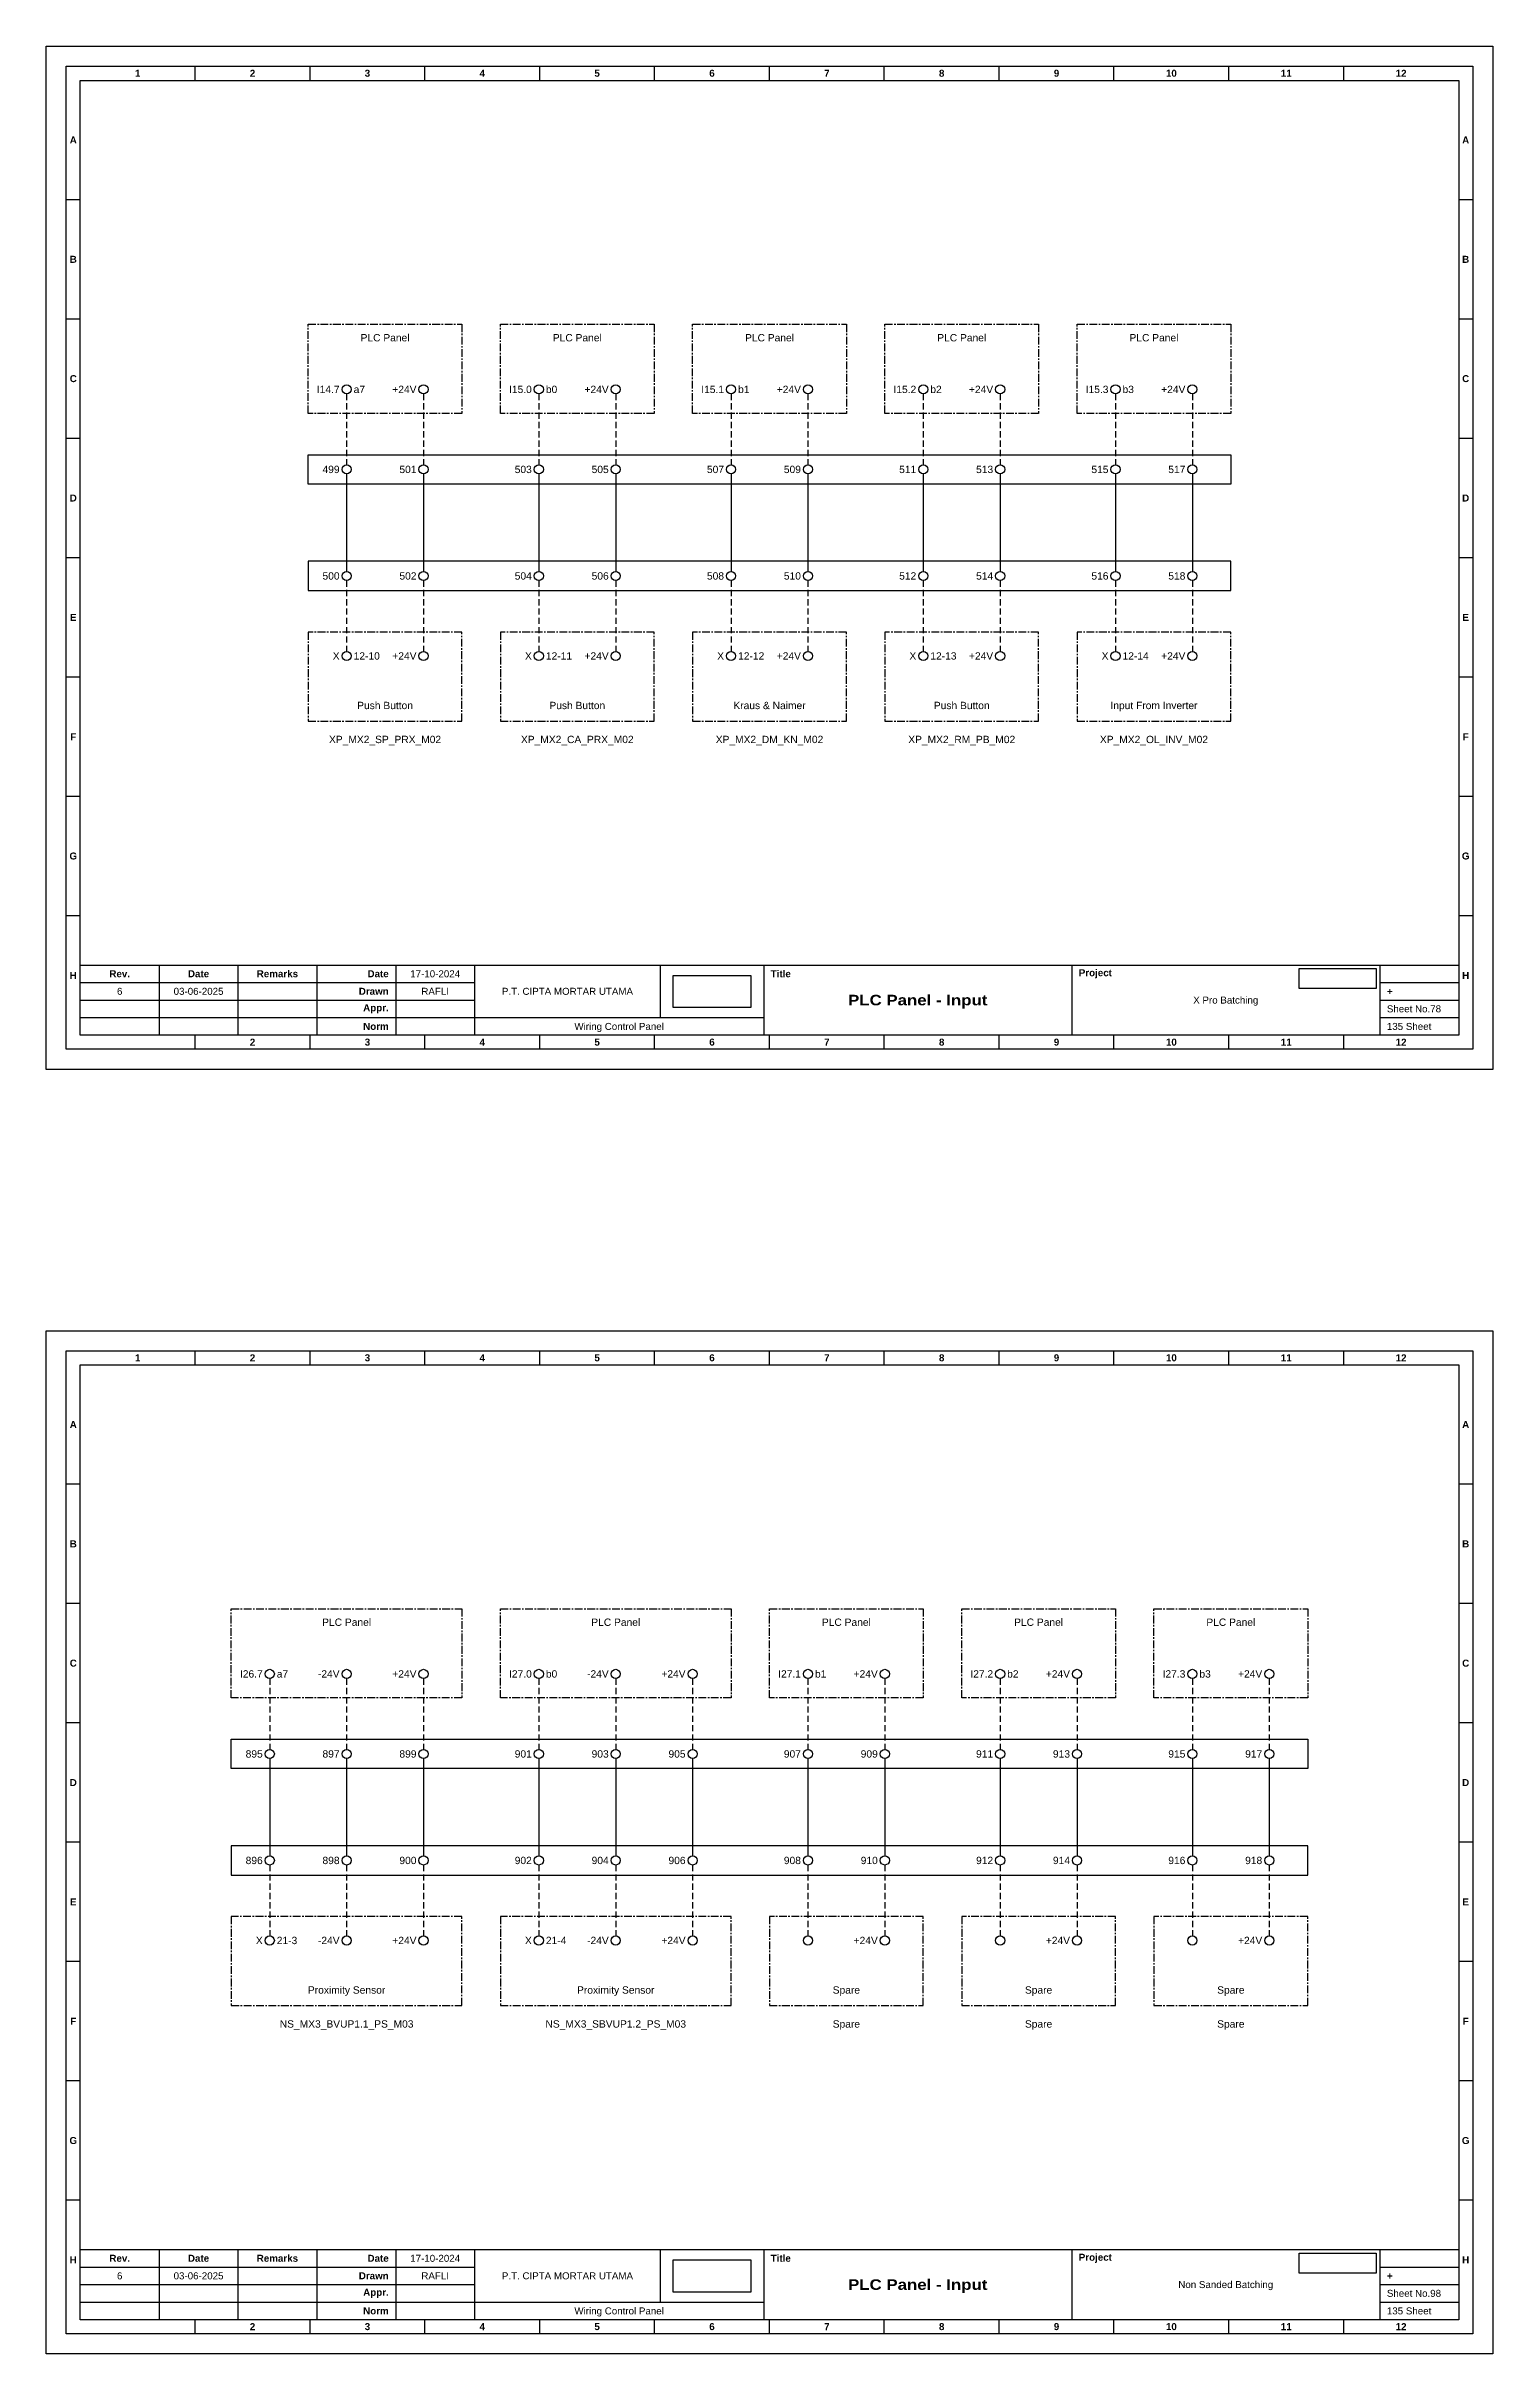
# Model space of a CAD drawing. Header units: millimetres. Extents: x 2277 to 9242, y 1004 to 1739.
# Drawn here: x 6138.2 to 6434.3, y 1003.8 to 1475.9 of the extents above; entities that cross this region are included whole.
import ezdxf
from ezdxf.enums import TextEntityAlignment as Align

# ---------------------------------------------------------------- set-up
doc = ezdxf.new("R2010")
doc.units = ezdxf.units.MM
doc.linetypes.add('CENTER', pattern=[50.8, 31.75, -6.35, 6.35, -6.35])
doc.linetypes.add('HIDDEN', pattern=[9.525, 6.35, -3.175])
doc.styles.add('Bold', font='ariblk.ttf', dxfattribs={"height": 25.4})
doc.styles.get("Standard").update_dxf_attribs({"font": 'arial.ttf'})
picture_1 = doc.add_image_def('image1.png', size_in_pixel=(2048, 847))
picture_2 = doc.add_image_def('image2.png', size_in_pixel=(2092, 542))

# ---------------------------------------------------------------- blocks, each defined once
blk = doc.blocks.new('KOP MU PROJECT')
at = {"color": 6, "ltscale": 50}
for p, q in [((27.74, 184.05), (27.74, 186.66)), ((49.13, 184.05), (49.13, 186.66)), ((70.51, 184.05), (70.51, 186.66)), ((91.89, 184.05), (91.89, 186.66)), ((113.27, 184.05), (113.27, 186.66)), ((134.66, 184.05), (134.66, 186.66)), ((156.04, 184.05), (156.04, 186.66)), ((177.42, 184.05), (177.42, 186.66)), ((198.8, 184.05), (198.8, 186.66)), ((220.19, 184.05), (220.19, 186.66)), ((241.57, 184.05), (241.57, 186.66)), ((6.36, 161.84), (3.75, 161.84)), ((265.59, 161.84), (262.98, 161.84)), ((6.36, 139.63), (3.75, 139.63)), ((265.59, 139.63), (262.98, 139.63)), ((6.36, 117.42), (3.75, 117.42)), ((265.59, 117.42), (262.98, 117.42)), ((6.36, 95.22), (3.75, 95.22)), ((265.59, 95.22), (262.98, 95.22)), ((6.36, 73.01), (3.75, 73.01)), ((265.59, 73.01), (262.98, 73.01)), ((6.36, 50.8), (3.75, 50.8)), ((265.59, 50.8), (262.98, 50.8)), ((6.36, 28.59), (3.75, 28.59)), ((265.59, 28.59), (262.98, 28.59)), ((27.74, 3.75), (27.74, 6.36)), ((49.13, 3.75), (49.13, 6.36)), ((70.51, 3.75), (70.51, 6.36)), ((91.89, 3.75), (91.89, 6.36)), ((113.27, 3.75), (113.27, 6.36)), ((134.66, 3.75), (134.66, 6.36)), ((156.04, 3.75), (156.04, 6.36)), ((177.42, 3.75), (177.42, 6.36)), ((198.8, 3.75), (198.8, 6.36)), ((220.19, 3.75), (220.19, 6.36)), ((241.57, 3.75), (241.57, 6.36))]:
    blk.add_line(p, q, dxfattribs=at)
at = {"ltscale": 50}
for p, q in [((6.36, 19.41), (262.98, 19.41)), ((21.04, 19.41), (21.04, 6.36)), ((35.72, 19.41), (35.72, 6.36)), ((50.41, 19.41), (50.41, 6.36)), ((65.09, 19.41), (65.09, 6.36)), ((79.77, 19.41), (79.77, 6.36)), ((114.35, 19.41), (114.35, 9.62)), ((133.6, 19.41), (133.6, 6.36)), ((190.95, 19.41), (190.95, 6.36)), ((248.3, 19.41), (248.3, 6.36)), ((6.36, 16.15), (79.77, 16.15)), ((6.36, 12.89), (79.77, 12.89)), ((248.3, 16.15), (262.98, 16.15)), ((248.3, 12.89), (262.98, 12.89)), ((6.36, 9.62), (133.6, 9.62)), ((248.3, 9.62), (262.98, 9.62))]:
    blk.add_line(p, q, dxfattribs=at)
at = {"color": 1, "ltscale": 50}
blk.add_lwpolyline([(269.34, 0), (0, 0), (0, 190.41), (269.34, 190.41)], close=True, dxfattribs=at)
at = {"color": 6, "ltscale": 50}
for points in [[(265.59, 3.75), (3.75, 3.75), (3.75, 186.66), (265.59, 186.66)], [(262.98, 6.36), (6.36, 6.36), (6.36, 184.05), (262.98, 184.05)]]:
    blk.add_lwpolyline(points, close=True, dxfattribs=at)
at = {"ltscale": 50, "char_height": 1.305, "attachment_point": 4}
for s, width, heights, insert in [('\\pxqc;{\\fArial|b1|i0|c0|p34;1}', 21.3825, [2.51], (6.36, 185.36)), ('\\pxqc;{\\fArial|b1|i0|c0|p34;2}', 21.3825, [2.51], (27.74, 185.36)), ('\\pxqc;{\\fArial|b1|i0|c0|p34;3}', 21.3825, [2.51], (49.13, 185.36)), ('\\pxqc;{\\fArial|b1|i0|c0|p34;4}', 21.3825, [2.51], (70.51, 185.36)), ('\\pxqc;{\\fArial|b1|i0|c0|p34;5}', 21.3825, [2.51], (91.89, 185.36)), ('\\pxqc;{\\fArial|b1|i0|c0|p34;6}', 21.3825, [2.51], (113.27, 185.36)), ('\\pxqc;{\\fArial|b1|i0|c0|p34;7}', 21.3825, [2.51], (134.66, 185.36)), ('\\pxqc;{\\fArial|b1|i0|c0|p34;8}', 21.3825, [2.51], (156.04, 185.36)), ('\\pxqc;{\\fArial|b1|i0|c0|p34;9}', 21.3825, [2.51], (177.42, 185.36)), ('\\pxqc;{\\fArial|b1|i0|c0|p34;10}', 21.3825, [2.51], (198.8, 185.36)), ('\\pxqc;{\\fArial|b1|i0|c0|p34;11}', 21.3825, [2.51], (220.19, 185.36)), ('\\pxqc;{\\fArial|b1|i0|c0|p34;12}', 21.3825, [2.51], (241.57, 185.36)), ('\\pxqc;{\\fArial|b1|i0|c0|p34;A}', 2.61, [2.51], (3.75, 172.95)), ('\\pxqc;{\\fArial|b1|i0|c0|p34;A}', 2.61, [2.51], (262.98, 172.95)), ('\\pxqc;{\\fArial|b1|i0|c0|p34;B}', 2.61, [2.51], (3.75, 150.74)), ('\\pxqc;{\\fArial|b1|i0|c0|p34;B}', 2.61, [2.51], (262.98, 150.74)), ('\\pxqc;{\\fArial|b1|i0|c0|p34;C}', 2.61, [2.51], (3.75, 128.53)), ('\\pxqc;{\\fArial|b1|i0|c0|p34;C}', 2.61, [2.51], (262.98, 128.53)), ('\\pxqc;{\\fArial|b1|i0|c0|p34;D}', 2.61, [2.51], (3.75, 106.32)), ('\\pxqc;{\\fArial|b1|i0|c0|p34;D}', 2.61, [2.51], (262.98, 106.32)), ('\\pxqc;{\\fArial|b1|i0|c0|p34;E}', 2.61, [2.51], (3.75, 84.11)), ('\\pxqc;{\\fArial|b1|i0|c0|p34;E}', 2.61, [2.51], (262.98, 84.11)), ('\\pxqc;{\\fArial|b1|i0|c0|p34;F}', 2.61, [2.51], (3.75, 61.9)), ('\\pxqc;{\\fArial|b1|i0|c0|p34;F}', 2.61, [2.51], (262.98, 61.9)), ('\\pxqc;{\\fArial|b1|i0|c0|p34;G}', 2.61, [2.51], (3.75, 39.69)), ('\\pxqc;{\\fArial|b1|i0|c0|p34;G}', 2.61, [2.51], (262.98, 39.69)), ('\\pxqc;{\\fArial|b1|i0|c0|p34;H}', 2.61, [2.51], (3.75, 17.47)), ('\\pxqc;{\\fArial|b1|i0|c0|p34;Rev.}', 14.6811, [2.88], (6.36, 17.78)), ('\\pxqc;{\\fArial|b1|i0|c0|p34;Date}', 14.6811, [2.88], (21.04, 17.78)), ('\\pxqc;{\\fArial|b1|i0|c0|p34;Remarks}', 14.6811, [2.88], (35.72, 17.78)), ('\\pxqr;{\\fArial|b1|i0|c0|p34;Date}', 13.3761, [2.88], (50.41, 17.78)), ('\\pxql;{\\fArial|b1|i0|c0|p34;Title}', 50.2419, [2.88], (134.9, 17.78)), ('\\pxql;{\\fArial|b1|i0|c0|p34;Project}', 50.2419, [2.88], (192.25, 17.78)), ('\\pxqc;{\\fArial|b1|i0|c0|p34;H}', 2.61, [2.51], (262.98, 17.47)), ('\\pxqr;{\\fArial|b1|i0|c0|p34;Drawn}', 13.3761, [2.88], (50.41, 14.52)), ('\\pxql;{\\fArial|b1|i0|c0|p34;+}', 14.6811, [2.88], (249.61, 14.52)), ('\\pxqr;{\\fArial|b1|i0|c0|p34;Appr.}', 13.3761, [2.88], (50.41, 11.26)), ('\\pxqr;{\\fArial|b1|i0|c0|p34;Norm}', 13.3761, [2.88], (50.41, 7.99)), ('\\pxqc;{\\fArial|b1|i0|c0|p34;2}', 21.3825, [2.51], (27.74, 5.06)), ('\\pxqc;{\\fArial|b1|i0|c0|p34;3}', 21.3825, [2.51], (49.13, 5.06)), ('\\pxqc;{\\fArial|b1|i0|c0|p34;4}', 21.3825, [2.51], (70.51, 5.06)), ('\\pxqc;{\\fArial|b1|i0|c0|p34;5}', 21.3825, [2.51], (91.89, 5.06)), ('\\pxqc;{\\fArial|b1|i0|c0|p34;6}', 21.3825, [2.51], (113.27, 5.06)), ('\\pxqc;{\\fArial|b1|i0|c0|p34;7}', 21.3825, [2.51], (134.66, 5.06)), ('\\pxqc;{\\fArial|b1|i0|c0|p34;8}', 21.3825, [2.51], (156.04, 5.06)), ('\\pxqc;{\\fArial|b1|i0|c0|p34;9}', 21.3825, [2.51], (177.42, 5.06)), ('\\pxqc;{\\fArial|b1|i0|c0|p34;10}', 21.3825, [2.51], (198.8, 5.06)), ('\\pxqc;{\\fArial|b1|i0|c0|p34;11}', 21.3825, [2.51], (220.19, 5.06)), ('\\pxqc;{\\fArial|b1|i0|c0|p34;12}', 21.3825, [2.51], (241.57, 5.06))]:
    blk.add_mtext_dynamic_manual_height_columns(s, width=width, gutter_width=0.0326, heights=heights, dxfattribs=dict(at, insert=insert))
at = {"ltscale": 50}
for tag, p in [('DATECREATED', (72.43, 17.78)), ('REV', (13.7, 14.52)), ('REVDATE', (28.38, 14.52)), ('REMARKS', (43.06, 14.52)), ('DRAWN', (72.43, 14.52)), ('COMPANY', (97.06, 14.52)), ('PROJECT', (219.62, 12.89)), ('NORM', (72.43, 7.99)), ('APPR', (72.43, 11.26)), ('DRAWINGCATEGORY', (106.68, 7.99)), ('DESCRIPTION', (162.27, 10.03))]:
    blk.add_attdef(tag, text='', height=1.3, dxfattribs=at).set_placement(p, align=Align.MIDDLE_CENTER)
at = {"ltscale": 50, "style": 'Bold'}
blk.add_attdef('TITLE', text='', height=1.96, dxfattribs=at).set_placement((162.27, 12.89), align=Align.MIDDLE_CENTER)
at = {"ltscale": 50}
for tag, p in [('TOTALSHEET', (249.61, 7.99)), ('SHEETNUMBER', (249.61, 11.26))]:
    blk.add_attdef(tag, text='', height=1.3, dxfattribs=at).set_placement(p, align=Align.MIDDLE_LEFT)
image = blk.add_image(picture_1, insert=(116.72, 11.48), size_in_units=(14.5, 6), dxfattribs=at)
image.dxf.flags = 15
image = blk.add_image(picture_2, insert=(233.29, 15.04), size_in_units=(14.36, 3.72), dxfattribs=at)
image.dxf.flags = 15

msp = doc.modelspace()

# ---------------------------------------------------------------- linework, layer by layer
at = {"linetype": 'HIDDEN', "ltscale": 0.2}
for p, q in [((6199.72, 1404.75), (6199.72, 1390.25)), ((6215.46, 1404.75), (6215.46, 1390.25)), ((6239.06, 1404.75), (6239.06, 1390.25)), ((6254.8, 1404.75), (6254.8, 1390.25)), ((6278.4, 1404.75), (6278.4, 1390.25)), ((6294.14, 1404.75), (6294.14, 1390.25)), ((6317.74, 1404.75), (6317.74, 1390.25)), ((6333.47, 1404.75), (6333.47, 1390.25)), ((6357.08, 1404.75), (6357.08, 1390.25)), ((6372.81, 1404.75), (6372.81, 1390.25)), ((6199.72, 1366.59), (6199.72, 1352.09)), ((6215.46, 1366.59), (6215.46, 1352.09)), ((6239.06, 1366.59), (6239.06, 1352.09)), ((6254.8, 1366.59), (6254.8, 1352.09)), ((6278.4, 1366.59), (6278.4, 1352.09)), ((6294.14, 1366.59), (6294.14, 1352.09)), ((6317.74, 1366.59), (6317.74, 1352.09)), ((6333.47, 1366.59), (6333.47, 1352.09)), ((6357.08, 1366.59), (6357.08, 1352.09)), ((6372.81, 1366.59), (6372.81, 1352.09)), ((6183.99, 1141.97), (6183.99, 1127.48)), ((6199.72, 1141.97), (6199.72, 1127.48)), ((6215.46, 1141.97), (6215.46, 1127.48)), ((6239.06, 1141.97), (6239.06, 1127.48)), ((6254.8, 1141.97), (6254.8, 1127.48)), ((6270.53, 1141.97), (6270.53, 1127.48)), ((6294.14, 1141.97), (6294.14, 1127.48)), ((6309.87, 1141.97), (6309.87, 1127.48)), ((6333.47, 1141.97), (6333.47, 1127.48)), ((6349.21, 1141.97), (6349.21, 1127.48)), ((6372.81, 1141.97), (6372.81, 1127.48)), ((6388.55, 1141.97), (6388.55, 1127.48)), ((6183.99, 1103.81), (6183.99, 1089.32)), ((6199.72, 1103.81), (6199.72, 1089.32)), ((6215.46, 1103.81), (6215.46, 1089.32)), ((6239.06, 1103.81), (6239.06, 1089.32)), ((6254.8, 1103.81), (6254.8, 1089.32)), ((6270.53, 1103.81), (6270.53, 1089.32)), ((6294.14, 1103.81), (6294.14, 1089.32)), ((6309.87, 1103.81), (6309.87, 1089.32)), ((6333.47, 1103.81), (6333.47, 1089.32)), ((6349.21, 1103.81), (6349.21, 1089.32)), ((6372.81, 1103.81), (6372.81, 1089.32)), ((6388.55, 1103.81), (6388.55, 1089.32))]:
    msp.add_line(p, q, dxfattribs=at)
at = {"ltscale": 0.2}
for p, q in [((6199.72, 1388.38), (6199.72, 1368.46)), ((6215.46, 1388.38), (6215.46, 1368.46)), ((6239.06, 1388.38), (6239.06, 1368.46)), ((6254.8, 1388.38), (6254.8, 1368.46)), ((6278.4, 1388.38), (6278.4, 1368.46)), ((6294.14, 1388.38), (6294.14, 1368.46)), ((6317.74, 1388.38), (6317.74, 1368.46)), ((6333.47, 1388.38), (6333.47, 1368.46)), ((6357.08, 1388.38), (6357.08, 1368.46)), ((6372.81, 1388.38), (6372.81, 1368.46)), ((6183.99, 1125.6), (6183.99, 1105.69)), ((6199.72, 1125.6), (6199.72, 1105.69)), ((6215.46, 1125.6), (6215.46, 1105.69)), ((6239.06, 1125.6), (6239.06, 1105.69)), ((6254.8, 1125.6), (6254.8, 1105.69)), ((6270.53, 1125.6), (6270.53, 1105.69)), ((6294.14, 1125.6), (6294.14, 1105.69)), ((6309.87, 1125.6), (6309.87, 1105.69)), ((6333.47, 1125.6), (6333.47, 1105.69)), ((6349.21, 1125.6), (6349.21, 1105.69)), ((6372.81, 1125.6), (6372.81, 1105.69)), ((6388.55, 1125.6), (6388.55, 1105.69))]:
    msp.add_line(p, q, dxfattribs=at)
at = {"linetype": 'CENTER', "ltscale": 0.05}
for points in [[(6191.85, 1419.01), (6223.32, 1419.01), (6223.32, 1400.79), (6191.85, 1400.79)], [(6231.19, 1419.01), (6262.66, 1419.01), (6262.66, 1400.79), (6231.19, 1400.79)], [(6270.53, 1419.01), (6302, 1419.01), (6302, 1400.79), (6270.53, 1400.79)], [(6309.87, 1419.01), (6341.34, 1419.01), (6341.34, 1400.79), (6309.87, 1400.79)], [(6349.21, 1419.01), (6380.68, 1419.01), (6380.68, 1400.79), (6349.21, 1400.79)], [(6191.85, 1337.83), (6223.32, 1337.83), (6223.32, 1356.05), (6191.85, 1356.05)], [(6231.19, 1337.83), (6262.66, 1337.83), (6262.66, 1356.05), (6231.19, 1356.05)], [(6270.53, 1337.83), (6302, 1337.83), (6302, 1356.05), (6270.53, 1356.05)], [(6309.87, 1337.83), (6341.34, 1337.83), (6341.34, 1356.05), (6309.87, 1356.05)], [(6349.21, 1337.83), (6380.68, 1337.83), (6380.68, 1356.05), (6349.21, 1356.05)], [(6176.12, 1156.24), (6223.32, 1156.24), (6223.32, 1138.01), (6176.12, 1138.01)], [(6231.19, 1156.24), (6278.4, 1156.24), (6278.4, 1138.01), (6231.19, 1138.01)], [(6286.27, 1156.24), (6317.74, 1156.24), (6317.74, 1138.01), (6286.27, 1138.01)], [(6325.61, 1156.24), (6357.08, 1156.24), (6357.08, 1138.01), (6325.61, 1138.01)], [(6364.95, 1156.24), (6396.42, 1156.24), (6396.42, 1138.01), (6364.95, 1138.01)], [(6176.12, 1075.05), (6223.32, 1075.05), (6223.32, 1093.28), (6176.12, 1093.28)], [(6231.19, 1075.05), (6278.4, 1075.05), (6278.4, 1093.28), (6231.19, 1093.28)], [(6286.27, 1075.05), (6317.74, 1075.05), (6317.74, 1093.28), (6286.27, 1093.28)], [(6325.61, 1075.05), (6357.08, 1075.05), (6357.08, 1093.28), (6325.61, 1093.28)], [(6364.95, 1075.05), (6396.42, 1075.05), (6396.42, 1093.28), (6364.95, 1093.28)]]:
    msp.add_lwpolyline(points, close=True, dxfattribs=at)
at = {"ltscale": 0.05}
for points in [[(6191.85, 1392.32), (6380.68, 1392.32), (6380.68, 1386.31), (6191.85, 1386.31)], [(6191.85, 1364.52), (6380.68, 1364.52), (6380.68, 1370.53), (6191.85, 1370.53)], [(6176.12, 1129.55), (6396.42, 1129.55), (6396.42, 1123.54), (6176.12, 1123.54)], [(6176.12, 1101.74), (6396.42, 1101.74), (6396.42, 1107.76), (6176.12, 1107.76)]]:
    msp.add_lwpolyline(points, close=True, dxfattribs=at)
for centre in [(6199.72, 1405.69), (6215.46, 1405.69), (6239.06, 1405.69), (6254.8, 1405.69), (6278.4, 1405.69), (6294.14, 1405.69), (6317.74, 1405.69), (6333.47, 1405.69), (6357.08, 1405.69), (6372.81, 1405.69), (6199.72, 1389.32), (6215.46, 1389.32), (6239.06, 1389.32), (6254.8, 1389.32), (6278.4, 1389.32), (6294.14, 1389.32), (6317.74, 1389.32), (6333.47, 1389.32), (6357.08, 1389.32), (6372.81, 1389.32), (6199.72, 1367.53), (6215.46, 1367.53), (6239.06, 1367.53), (6254.8, 1367.53), (6278.4, 1367.53), (6294.14, 1367.53), (6317.74, 1367.53), (6333.47, 1367.53), (6357.08, 1367.53), (6372.81, 1367.53), (6199.72, 1351.16), (6215.46, 1351.16), (6239.06, 1351.16), (6254.8, 1351.16), (6278.4, 1351.16), (6294.14, 1351.16), (6317.74, 1351.16), (6333.47, 1351.16), (6357.08, 1351.16), (6372.81, 1351.16), (6183.99, 1142.91), (6199.72, 1142.91), (6215.46, 1142.91), (6239.06, 1142.91), (6254.8, 1142.91), (6270.53, 1142.91), (6294.14, 1142.91), (6309.87, 1142.91), (6333.47, 1142.91), (6349.21, 1142.91), (6372.81, 1142.91), (6388.55, 1142.91), (6183.99, 1126.54), (6199.72, 1126.54), (6215.46, 1126.54), (6239.06, 1126.54), (6254.8, 1126.54), (6270.53, 1126.54), (6294.14, 1126.54), (6309.87, 1126.54), (6333.47, 1126.54), (6349.21, 1126.54), (6372.81, 1126.54), (6388.55, 1126.54), (6183.99, 1104.75), (6199.72, 1104.75), (6215.46, 1104.75), (6239.06, 1104.75), (6254.8, 1104.75), (6270.53, 1104.75), (6294.14, 1104.75), (6309.87, 1104.75), (6333.47, 1104.75), (6349.21, 1104.75), (6372.81, 1104.75), (6388.55, 1104.75), (6183.99, 1088.38), (6199.72, 1088.38), (6215.46, 1088.38), (6239.06, 1088.38), (6254.8, 1088.38), (6270.53, 1088.38), (6294.14, 1088.38), (6309.87, 1088.38), (6333.47, 1088.38), (6349.21, 1088.38), (6372.81, 1088.38), (6388.55, 1088.38)]:
    msp.add_circle(centre, 0.938)

# ---------------------------------------------------------------- block references
at = {"xscale": 1.099296583304004, "yscale": 1.099296583304004, "zscale": 1.099296583304004}
for p, values in [((6138.22, 1266.59), {'TITLE': 'PLC Panel - Input', 'PROJECT': 'X Pro Batching', 'COMPANY': 'P.T. CIPTA MORTAR UTAMA', 'DRAWINGCATEGORY': 'Wiring Control Panel', 'DRAWN': 'RAFLI', 'DATECREATED': '17-10-2024', 'REVDATE': '03-06-2025', 'REV': '6', 'SHEETNUMBER': 'Sheet No.78', 'TOTALSHEET': '135 Sheet'}), ((6138.22, 1003.81), {'TITLE': 'PLC Panel - Input', 'PROJECT': 'Non Sanded Batching', 'COMPANY': 'P.T. CIPTA MORTAR UTAMA', 'DRAWINGCATEGORY': 'Wiring Control Panel', 'DRAWN': 'RAFLI', 'DATECREATED': '17-10-2024', 'REVDATE': '03-06-2025', 'REV': '6', 'SHEETNUMBER': 'Sheet No.98', 'TOTALSHEET': '135 Sheet'})]:
    msp.add_blockref('KOP MU PROJECT', p, dxfattribs=at).add_auto_attribs(values)

# ---------------------------------------------------------------- texts
for s, p in [('PLC Panel', (6207.59, 1417.01)), ('PLC Panel', (6246.93, 1417.01)), ('PLC Panel', (6286.27, 1417.01)), ('PLC Panel', (6325.61, 1417.01)), ('PLC Panel', (6364.95, 1417.01)), ('XP_MX2_SP_PRX_M02', (6207.59, 1334.83)), ('XP_MX2_CA_PRX_M02', (6246.93, 1334.83)), ('XP_MX2_DM_KN_M02', (6286.27, 1334.83)), ('XP_MX2_RM_PB_M02', (6325.61, 1334.83)), ('XP_MX2_OL_INV_M02', (6364.95, 1334.83)), ('PLC Panel', (6199.72, 1154.24)), ('PLC Panel', (6254.8, 1154.24)), ('PLC Panel', (6302, 1154.24)), ('PLC Panel', (6341.34, 1154.24)), ('PLC Panel', (6380.68, 1154.24)), ('NS_MX3_BVUP1.1_PS_M03', (6199.72, 1072.05)), ('NS_MX3_SBVUP1.2_PS_M03', (6254.8, 1072.05)), ('Spare', (6302, 1072.05)), ('Spare', (6341.34, 1072.05)), ('Spare', (6380.68, 1072.05))]:
    msp.add_text(s, height=1.5).set_placement(p, align=Align.TOP_CENTER)
for s, p in [('I14.7', (6198.28, 1405.69)), ('+24V', (6214.02, 1405.69)), ('I15.0', (6237.62, 1405.69)), ('+24V', (6253.36, 1405.69)), ('I15.1', (6276.96, 1405.69)), ('+24V', (6292.7, 1405.69)), ('I15.2', (6316.3, 1405.69)), ('+24V', (6332.04, 1405.69)), ('I15.3', (6355.64, 1405.69)), ('+24V', (6371.38, 1405.69)), ('499', (6198.28, 1389.32)), ('501', (6214.02, 1389.32)), ('503', (6237.62, 1389.32)), ('505', (6253.36, 1389.32)), ('507', (6276.96, 1389.32)), ('509', (6292.7, 1389.32)), ('511', (6316.3, 1389.32)), ('513', (6332.04, 1389.32)), ('515', (6355.64, 1389.32)), ('517', (6371.38, 1389.32)), ('500', (6198.28, 1367.53)), ('502', (6214.02, 1367.53)), ('504', (6237.62, 1367.53)), ('506', (6253.36, 1367.53)), ('508', (6276.96, 1367.53)), ('510', (6292.7, 1367.53)), ('512', (6316.3, 1367.53)), ('514', (6332.04, 1367.53)), ('516', (6355.64, 1367.53)), ('518', (6371.38, 1367.53)), ('X', (6198.28, 1351.16)), ('+24V', (6214.02, 1351.16)), ('X', (6237.62, 1351.16)), ('+24V', (6253.36, 1351.16)), ('X', (6276.96, 1351.16)), ('+24V', (6292.7, 1351.16)), ('X', (6316.3, 1351.16)), ('+24V', (6332.04, 1351.16)), ('X', (6355.64, 1351.16)), ('+24V', (6371.38, 1351.16)), ('I26.7', (6182.55, 1142.91)), ('-24V', (6198.28, 1142.91)), ('+24V', (6214.02, 1142.91)), ('I27.0', (6237.62, 1142.91)), ('-24V', (6253.36, 1142.91)), ('+24V', (6269.09, 1142.91)), ('I27.1', (6292.7, 1142.91)), ('+24V', (6308.43, 1142.91)), ('I27.2', (6332.04, 1142.91)), ('+24V', (6347.77, 1142.91)), ('I27.3', (6371.38, 1142.91)), ('+24V', (6387.11, 1142.91)), ('895', (6182.55, 1126.54)), ('897', (6198.28, 1126.54)), ('899', (6214.02, 1126.54)), ('901', (6237.62, 1126.54)), ('903', (6253.36, 1126.54)), ('905', (6269.09, 1126.54)), ('907', (6292.7, 1126.54)), ('909', (6308.43, 1126.54)), ('911', (6332.04, 1126.54)), ('913', (6347.77, 1126.54)), ('915', (6371.38, 1126.54)), ('917', (6387.11, 1126.54)), ('896', (6182.55, 1104.75)), ('898', (6198.28, 1104.75)), ('900', (6214.02, 1104.75)), ('902', (6237.62, 1104.75)), ('904', (6253.36, 1104.75)), ('906', (6269.09, 1104.75)), ('908', (6292.7, 1104.75)), ('910', (6308.43, 1104.75)), ('912', (6332.04, 1104.75)), ('914', (6347.77, 1104.75)), ('916', (6371.38, 1104.75)), ('918', (6387.11, 1104.75)), ('X', (6182.55, 1088.38)), ('-24V', (6198.28, 1088.38)), ('+24V', (6214.02, 1088.38)), ('X', (6237.62, 1088.38)), ('-24V', (6253.36, 1088.38)), ('+24V', (6269.09, 1088.38)), ('+24V', (6308.43, 1088.38)), ('+24V', (6347.77, 1088.38)), ('+24V', (6387.11, 1088.38))]:
    msp.add_text(s, height=1.5).set_placement(p, align=Align.MIDDLE_RIGHT)
for s, p in [('a7', (6201.16, 1405.69)), ('b0', (6240.5, 1405.69)), ('b1', (6279.84, 1405.69)), ('b2', (6319.18, 1405.69)), ('b3', (6358.52, 1405.69)), ('12-10', (6201.16, 1351.16)), ('12-11', (6240.5, 1351.16)), ('12-12', (6279.84, 1351.16)), ('12-13', (6319.18, 1351.16)), ('12-14', (6358.52, 1351.16)), ('a7', (6185.42, 1142.91)), ('b0', (6240.5, 1142.91)), ('b1', (6295.57, 1142.91)), ('b2', (6334.91, 1142.91)), ('b3', (6374.25, 1142.91)), ('21-3', (6185.42, 1088.38)), ('21-4', (6240.5, 1088.38))]:
    msp.add_text(s, height=1.5).set_placement(p, align=Align.MIDDLE_LEFT)
for s, p in [('Push Button', (6207.59, 1339.83)), ('Push Button', (6246.93, 1339.83)), ('Kraus & Naimer', (6286.27, 1339.83)), ('Push Button', (6325.61, 1339.83)), ('Input From Inverter', (6364.95, 1339.83)), ('Proximity Sensor', (6199.72, 1077.05)), ('Proximity Sensor', (6254.8, 1077.05)), ('Spare', (6302, 1077.05)), ('Spare', (6341.34, 1077.05)), ('Spare', (6380.68, 1077.05))]:
    msp.add_text(s, height=1.5).set_placement(p, align=Align.BOTTOM_CENTER)

doc.saveas('drawing.dxf')
